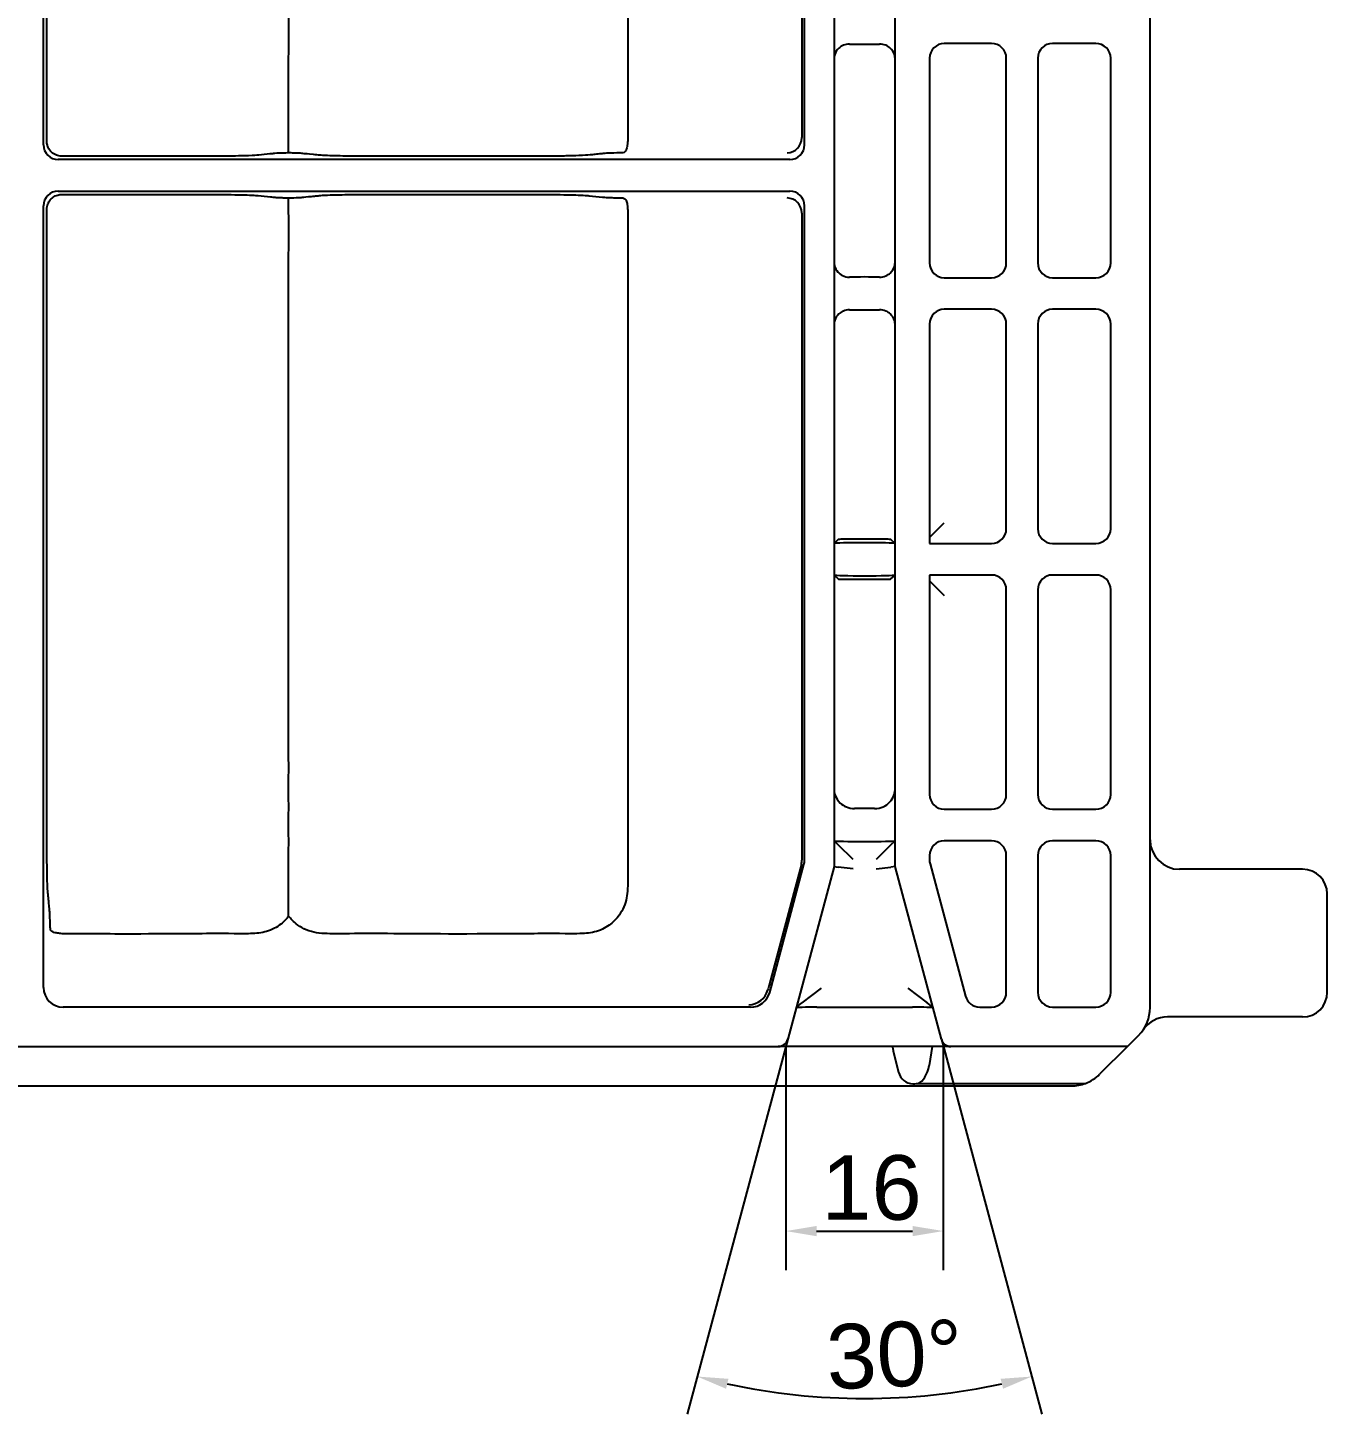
# Model space of a CAD drawing. Header units: millimetres. Extents: x 0 to 1486, y 0 to 1051.
# Drawn here: x 992.1 to 1124.1, y 685 to 825.9 of the extents above; entities that cross this region are included whole.
import ezdxf

# ---------------------------------------------------------------- set-up
doc = ezdxf.new("R2010")
doc.units = ezdxf.units.MM
doc.header["$LTSCALE"] = 1.25
doc.layers.add('Bemaßungen(DIN)', color=7, linetype='Continuous', lineweight=5, true_color=0x262659)
doc.layers.add('Sichtbare Kanten(DIN)', color=7, linetype='Continuous', lineweight=25, true_color=0x262659)
doc.styles.add('Aktuell-DINGroßer Text', font='arial.ttf')
doc.dimstyles.new('STANDARD-DIN', dxfattribs={"dimscale": 1.25, "dimtxt": 5.25, "dimasz": 2.5, "dimexe": 3.175, "dimexo": 0, "dimgap": 0.8, "dimtad": 1, "dimrnd": 1e-08, "dimtxsty": 'Aktuell-DINGroßer Text', "dimcen": 0.09, "dimdle": 10, "dimclrd": 256, "dimclre": 256, "dimclrt": 256, "dimazin": 2, "dimtfac": 0.666667, "dimtmove": 0, "dimatfit": 3, "dimfxl": 1, "dimtolj": 1, "dimlwd": 25, "dimlwe": 25, "dimarcsym": 0})

# ---------------------------------------------------------------- blocks, each defined once
blk = doc.blocks.new('*D34')
at = {"layer": 'Bemaßungen(DIN)', "color": 250, "linetype": 'Continuous', "lineweight": 25, "true_color": 0x3f3f3f, "transparency": 16777216}
for p, q in [((1074.04, 740.65), (1059.13, 685)), ((1084.94, 723.11), (1095.15, 685))]:
    blk.add_line(p, q, dxfattribs=at)
blk.add_arc((1077.14, 752.22), 65.62, 257.7286, 282.2714, dxfattribs=at)
at = {"layer": 'Bemaßungen(DIN)', "color": 250, "linetype": 'Continuous', "true_color": 0x3f3f3f, "transparency": 16777216}
for points in [[(1063.07, 687.59), (1063.31, 688.6), (1060.15, 688.83)], [(1090.96, 688.6), (1091.21, 687.59), (1094.12, 688.83)]]:
    blk.add_solid(points, dxfattribs=at)
at = {"layer": 'Defpoints', "color": 0, "linetype": 'Continuous', "transparency": 16777216}
for p in [(1077.14, 752.22), (1074.04, 740.65), (1084.94, 723.11), (1071.42, 686.85)]:
    blk.add_point(p, dxfattribs=at)
at = {"layer": 'Bemaßungen(DIN)', "color": 179, "linetype": 'Continuous', "lineweight": 25, "true_color": 0x262659, "transparency": 16777216, "insert": (1073.12, 694.08), "char_height": 6.562, "attachment_point": 1, "rotation": 2.3864, "style": 'Aktuell-DINGroßer Text'}
blk.add_mtext('\\A1;30°', dxfattribs=at)
blk = doc.blocks.new('*D54')
at = {"layer": 'Bemaßungen(DIN)', "color": 250, "linetype": 'Continuous', "lineweight": 25, "true_color": 0x3f3f3f, "transparency": 16777216}
for p, q in [((1069.14, 722.36), (1069.14, 699.65)), ((1085.14, 722.36), (1085.14, 699.65)), ((1072.26, 703.61), (1082.01, 703.61))]:
    blk.add_line(p, q, dxfattribs=at)
at = {"layer": 'Bemaßungen(DIN)', "color": 250, "linetype": 'Continuous', "true_color": 0x3f3f3f, "transparency": 16777216}
for points in [[(1072.26, 704.13), (1072.26, 703.09), (1069.14, 703.61)], [(1082.01, 704.13), (1082.01, 703.09), (1085.14, 703.61)]]:
    blk.add_solid(points, dxfattribs=at)
at = {"layer": 'Defpoints', "color": 0, "linetype": 'Continuous', "transparency": 16777216}
for p in [(1069.14, 722.36), (1085.14, 722.36), (1085.14, 703.61)]:
    blk.add_point(p, dxfattribs=at)
at = {"layer": 'Bemaßungen(DIN)', "color": 179, "linetype": 'Continuous', "lineweight": 25, "true_color": 0x262659, "transparency": 16777216, "insert": (1072.75, 711.32), "char_height": 6.562, "attachment_point": 1, "style": 'Aktuell-DINGroßer Text'}
blk.add_mtext('\\A1;16', dxfattribs=at)

msp = doc.modelspace()

# ---------------------------------------------------------------- linework, layer by layer
at = {"layer": 'Bemaßungen(DIN)'}
for p, q in [((1069.337, 723.105), (1068.111, 718.531)), ((1084.94, 723.105), (1086.165, 718.531)), ((1071.477, 722.364), (1065.169, 722.364)), ((1082.8, 722.364), (1089.107, 722.364))]:
    msp.add_line(p, q, dxfattribs=at)
at = {"layer": 'Sichtbare Kanten(DIN)'}
for p, q in [((1074.038, 979.077), (1074.038, 740.651)), ((1080.238, 740.651), (1080.238, 979.077)), ((993.738, 813.964), (993.738, 856.765)), ((1071.038, 813.964), (1071.038, 856.764)), ((1070.776, 856.031), (1070.776, 814.697)), ((1106.138, 726.321), (1106.138, 848.465)), ((1090.039, 824.264), (1085.238, 824.264)), ((1100.638, 824.264), (1096.238, 824.264)), ((1074.042, 822.761), (1074.042, 801.968)), ((1080.234, 801.968), (1080.234, 822.761)), ((1083.738, 822.764), (1083.738, 801.965)), ((1091.538, 801.964), (1091.538, 822.765)), ((1094.738, 822.765), (1094.738, 801.964)), ((1102.138, 801.965), (1102.138, 822.764)), ((1069.538, 812.464), (995.238, 812.464)), ((995.238, 809.264), (1069.538, 809.264)), ((993.738, 728.364), (993.738, 807.765)), ((1071.038, 741.244), (1071.038, 807.764)), ((1070.776, 807.031), (1070.776, 741.278)), ((1085.238, 800.464), (1090.039, 800.464)), ((1096.238, 800.464), (1100.638, 800.464)), ((1090.039, 797.264), (1085.238, 797.264)), ((1100.638, 797.264), (1096.238, 797.264)), ((1074.042, 795.761), (1074.042, 773.468)), ((1080.234, 773.468), (1080.234, 795.761)), ((1083.738, 795.764), (1083.738, 773.464)), ((1091.538, 774.964), (1091.538, 795.765)), ((1094.738, 795.765), (1094.738, 774.964)), ((1102.138, 774.965), (1102.138, 795.764)), ((1083.739, 774.064), (1085.238, 775.563)), ((1074.471, 773.868), (1074.042, 773.468)), ((1078.306, 773.904), (1075.971, 773.904)), ((1080.234, 773.468), (1079.805, 773.868)), ((1083.738, 773.464), (1090.039, 773.464)), ((1096.238, 773.464), (1100.638, 773.464)), ((1074.042, 770.26), (1074.471, 769.86)), ((1074.042, 770.26), (1074.042, 748.467)), ((1075.971, 769.824), (1078.306, 769.824)), ((1079.805, 769.86), (1080.234, 770.26)), ((1080.234, 748.467), (1080.234, 770.26)), ((1083.738, 770.264), (1083.738, 747.965)), ((1090.039, 770.264), (1083.738, 770.264)), ((1083.739, 769.664), (1085.238, 768.165)), ((1100.638, 770.264), (1096.238, 770.264)), ((1091.538, 747.964), (1091.538, 768.765)), ((1094.738, 768.765), (1094.738, 747.964)), ((1102.138, 747.965), (1102.138, 768.764)), ((1085.238, 746.464), (1090.039, 746.464)), ((1096.238, 746.464), (1100.638, 746.464)), ((1074.038, 743.264), (1074.042, 743.26)), ((1074.042, 743.26), (1074.471, 742.86)), ((1075.971, 741.36), (1074.471, 742.86)), ((1074.471, 742.86), (1074.471, 742.86)), ((1079.805, 742.86), (1078.306, 741.36)), ((1079.805, 742.86), (1080.234, 743.26)), ((1079.805, 742.86), (1079.805, 742.86)), ((1080.234, 743.26), (1080.238, 743.264)), ((1090.039, 743.264), (1085.238, 743.264)), ((1100.638, 743.264), (1096.238, 743.264)), ((1083.738, 741.764), (1083.738, 741.309)), ((1091.538, 727.864), (1091.538, 741.765)), ((1094.738, 741.765), (1094.738, 727.864)), ((1102.138, 727.864), (1102.138, 741.764)), ((1070.725, 740.89), (1067.435, 728.609)), ((1067.501, 727.846), (1070.987, 740.855)), ((1074.038, 740.651), (1069.337, 723.105)), ((1074.038, 740.651), (1074.471, 740.594)), ((1075.971, 740.397), (1074.471, 740.594)), ((1078.306, 740.397), (1079.805, 740.594)), ((1080.238, 740.651), (1079.805, 740.594)), ((1084.94, 723.105), (1080.238, 740.651)), ((1083.789, 740.921), (1087.392, 727.476)), ((1121.638, 740.364), (1109.138, 740.364)), ((1124.138, 727.864), (1124.138, 737.864)), ((1072.729, 728.297), (1070.774, 726.797)), ((1081.548, 728.297), (1083.502, 726.797)), ((1065.57, 726.364), (995.738, 726.364)), ((1070.21, 726.364), (1070.774, 726.797)), ((1072.277, 726.351), (1081.999, 726.351)), ((1084.066, 726.364), (1083.502, 726.797)), ((1088.841, 726.364), (1090.038, 726.364)), ((1096.239, 726.364), (1100.638, 726.364)), ((1121.638, 725.364), (1107.913, 725.364)), ((1104.967, 723.493), (1103.838, 722.364)), ((221.906, 722.364), (1068.371, 722.364)), ((1071.477, 722.364), (1068.371, 722.364)), ((1082.8, 722.364), (1071.477, 722.364)), ((1080.123, 721.614), (1080.59, 719.76)), ((1085.906, 722.364), (1082.8, 722.364)), ((1083.998, 722.364), (1083.686, 720.416)), ((1103.838, 722.364), (1085.906, 722.364)), ((1103.838, 722.364), (1101.01, 719.536)), ((1082.039, 718.577), (1082.237, 718.577)), ((1082.559, 718.614), (1099.573, 718.614)), ((192.095, 718.364), (1098.181, 718.364))]:
    msp.add_line(p, q, dxfattribs=at)
for centre, radius, start, end in [((1109.138, 743.364), 3, 180, 270), ((1085.238, 741.309), 1.5, 180, 195), ((1121.638, 737.864), 2.5, 0, 90), ((1088.841, 727.864), 1.5, 195, 270), ((1100.638, 727.864), 1.5, 270, 0), ((1121.638, 727.864), 2.5, 270, 0), ((1102.138, 726.321), 4, 315, 0), ((1107.913, 722.364), 3, 90, 145.57931), ((1068.371, 723.364), 1, 270, 345), ((1085.906, 723.364), 1, 195, 270), ((1098.181, 722.364), 4, 270, 290.36413), ((1098.181, 722.364), 4, 290.36413, 315)]:
    msp.add_arc(centre, radius, start, end, dxfattribs=at)
for centre, major_axis, ratio, start_param, end_param in [((1077.138, 824.264), (-3.1, 0), 0.0244395, 1.0546897, 2.0869029), ((1085.238, 822.764), (0, 1.5), 0.9997015, 0, 1.5707963), ((1090.038, 822.764), (1.061, 1.061), 0.9994032, 5.4980856, 7.068285), ((1096.239, 822.764), (-1.061, 1.061), 0.9994032, 5.4980856, 7.068285), ((1100.638, 822.764), (0, 1.5), 0.9997015, 4.712389, 6.2831853), ((1069.289, 814.661), (-0.871, -1.237), 0.9743858, 0.6261843, 2.172546), ((1069.276, 814.698), (0.505, -1.413), 0.9996634, 1.2034994, 1.2277208), ((995.239, 813.965), (-1.061, -1.061), 0.9994032, 5.4980856, 7.068285), ((1069.538, 813.965), (0.505, -1.413), 0.9996634, 5.940323, 7.5109061), ((995.239, 807.764), (-1.061, 1.061), 0.9994032, 5.4980856, 7.068285), ((1069.538, 807.764), (0.505, 1.413), 0.9996634, 5.0554645, 6.6260477), ((1069.289, 807.067), (-0.871, 1.237), 0.9743858, 4.1106393, 5.657001), ((1069.276, 807.03), (0.505, 1.413), 0.9996634, 5.0554645, 5.0796859), ((1085.238, 801.965), (0, -1.5), 0.9997015, 4.712389, 6.2831853), ((1090.038, 801.965), (1.061, -1.061), 0.9994032, 5.4980856, 7.068285), ((1096.239, 801.965), (-1.061, -1.061), 0.9994032, 5.4980856, 7.068285), ((1100.638, 801.965), (0, -1.5), 0.9997015, 0, 1.5707963), ((1077.138, 800.464), (3.1, 0), 0.0244395, 1.0546897, 2.0869029), ((1077.138, 797.264), (-3.1, 0), 0.0244395, 1.0546897, 2.0869029), ((1085.238, 795.764), (0, 1.5), 0.9997015, 0, 1.5707963), ((1090.038, 795.764), (1.061, 1.061), 0.9994032, 5.4980856, 7.068285), ((1096.239, 795.764), (-1.061, 1.061), 0.9994032, 5.4980856, 7.068285), ((1100.638, 795.764), (0, 1.5), 0.9997015, 4.712389, 6.2831853), ((1090.038, 774.965), (1.061, -1.061), 0.9994032, 5.4980856, 7.068285), ((1096.239, 774.965), (-1.061, -1.061), 0.9994032, 5.4980856, 7.068285), ((1100.638, 774.965), (0, -1.5), 0.9997015, 0, 1.5707963), ((1077.138, 773.464), (3.1, 0), 0.0244395, 0.0523599, 3.0892328), ((1075.971, 773.867), (-1.5, 0), 0.0244395, 4.712389, 6.2570054), ((1078.306, 773.867), (-1.5, 0), 0.0244395, 3.1677726, 4.712389), ((1085.238, 774.063), (-1.5, 0), 0.0244395, 6.2587507, 6.2831853), ((1077.138, 770.264), (-3.1, 0), 0.0244395, 0.0523599, 3.0892328), ((1075.971, 769.861), (1.5, 0), 0.0244395, 3.1677726, 4.712389), ((1078.306, 769.861), (1.5, 0), 0.0244395, 4.712389, 6.2570054), ((1085.238, 769.665), (1.5, 0), 0.0244395, 3.1415927, 3.1660273), ((1090.038, 768.764), (1.061, 1.061), 0.9994032, 5.4980856, 7.068285), ((1096.239, 768.764), (-1.061, 1.061), 0.9994032, 5.4980856, 7.068285), ((1100.638, 768.764), (0, 1.5), 0.9997015, 4.712389, 6.2831853), ((1085.238, 747.965), (0, -1.5), 0.9997015, 4.712389, 6.2831853), ((1090.038, 747.965), (1.061, -1.061), 0.9994032, 5.4980856, 7.068285), ((1096.239, 747.965), (-1.061, -1.061), 0.9994032, 5.4980856, 7.068285), ((1100.638, 747.965), (0, -1.5), 0.9997015, 0, 1.5707963), ((1077.138, 746.464), (3.1, 0), 0.0244395, 1.2341599, 1.9074327), ((1077.138, 743.264), (-3.1, 0), 0.0244395, 0.0523599, 3.0892328), ((1085.238, 741.764), (0, 1.5), 0.9997015, 0, 1.5707963), ((1090.038, 741.764), (1.061, 1.061), 0.9994032, 5.4980856, 7.068285), ((1096.239, 741.764), (-1.061, 1.061), 0.9994032, 5.4980856, 7.068285), ((1100.638, 741.764), (0, 1.5), 0.9997015, 4.712389, 6.2831853), ((1069.276, 741.278), (1.487, -0.196), 0.9999613, 6.1522906, 6.41408), ((1069.538, 741.244), (1.487, -0.196), 0.9999613, 6.1522906, 6.41408), ((995.739, 728.364), (-1.884, -0.673), 0.9996634, 5.940323, 7.5109061), ((1067.453, 728.609), (-0.536, -2), 0.0084295, 4.7146478, 4.967779), ((1065.382, 728.609), (0.886, 1.798), 0.9890605, 3.6041195, 4.913058), ((1065.569, 728.364), (1.218, -1.587), 0.9999395, 5.6287161, 6.9376546), ((1090.038, 727.864), (1.5, 0), 0.9997015, 4.712389, 6.2831853), ((1096.239, 727.864), (-1.5, 0), 0.9997015, 0, 1.5707963), ((1072.263, 726.299), (-2.071, 0), 0.0252925, 4.7056073, 6.2764037), ((1082.013, 726.299), (2.071, 0), 0.0252925, 0.0067816, 1.577578), ((1080.192, 721.614), (-0.19, 0.75), 0.0861395, 6.2613272, 7.8321235), ((1082.237, 721.065), (0, -2.51), 0.5976725, 0.2162083, 1.3089969), ((1082.039, 720.173), (0, -1.596), 0.9396926, 4.9741884, 6.2831853), ((1082.237, 720.173), (0, -1.596), 0.9396926, 0, 0.2162083)]:
    msp.add_ellipse(centre, major_axis=major_axis, ratio=ratio, start_param=start_param, end_param=end_param, dxfattribs=at)
for points, knots in [([(994.084, 814.31), (994.083, 815.449), (994.085, 815.82), (994.084, 820.181), (994.084, 820.374), (994.085, 824.792), (994.085, 826.296), (994.086, 833.335), (994.084, 834.375), (994.084, 838.451), (994.084, 839.256), (994.084, 844.094), (994.084, 844.571), (994.085, 845.935), (994.088, 846.608), (994.101, 847.82), (994.109, 848.316), (994.127, 849.025), (994.137, 849.325), (994.165, 849.844), (994.182, 850.066), (994.227, 850.52), (994.251, 850.728), (994.301, 851.257), (994.313, 851.408), (994.363, 851.909), (994.378, 851.914), (994.408, 852.785), (994.419, 853.364), (994.436, 853.736)], [0.0989446, 0.0989446, 0.0989446, 0.0989446, 0.5652534, 0.5652534, 1.5043413, 1.5043413, 1.989152, 1.989152, 3.7729526, 3.7729526, 4.1241718, 4.1241718, 4.7687495, 4.7687495, 5.8213103, 5.8213103, 6.6376424, 6.6376424, 7.2589711, 7.2589711, 7.808076, 7.808076, 8.2312609, 8.2312609, 8.5335262, 8.5335262, 9.1727403, 9.1727403, 9.6123979, 9.6123979, 9.6123979, 9.6123979]), ([(1018.634, 852.419), (1018.972, 852.86), (1019.361, 853.196), (1020.275, 853.8), (1020.795, 853.973), (1021.802, 854.193), (1022.361, 854.205), (1024.091, 854.212), (1027.034, 854.196), (1030.195, 854.206), (1031.445, 854.224), (1038.542, 854.236), (1042.393, 854.195), (1048.361, 854.211), (1048.928, 854.186), (1050.195, 853.943), (1050.702, 853.669), (1051.514, 853.141), (1051.938, 852.707), (1052.642, 851.701), (1052.839, 851.144), (1053.081, 850.027), (1053.09, 849.396), (1053.073, 845.379), (1053.079, 842.14), (1053.088, 834.643), (1053.09, 832.813), (1053.084, 824.624), (1053.088, 820.532), (1053.087, 814.661)], [2.811306, 2.811306, 2.811306, 2.811306, 3.7203889, 3.7203889, 5.0632037, 5.0632037, 6.8925622, 6.8925622, 10.1275153, 10.1275153, 12.3631561, 12.3631561, 15.0168072, 15.0168072, 16.4741547, 16.4741547, 18.5980348, 18.5980348, 22.1846191, 22.1846191, 26.7430729, 26.7430729, 32.6392546, 32.6392546, 57.1941271, 57.1941271, 89.4799413, 89.4799413, 92.6183851, 92.6183851, 92.6183851, 92.6183851]), ([(1018.639, 813.144), (1018.638, 813.948), (1018.637, 814.714), (1018.633, 817.817), (1018.632, 818.62), (1018.638, 822.735), (1018.65, 824.317), (1018.642, 828.157), (1018.625, 829.024), (1018.646, 833.391), (1018.622, 835.076), (1018.642, 837.793), (1018.647, 838.237), (1018.636, 840.13), (1018.641, 841.278), (1018.642, 843.612), (1018.638, 844.799), (1018.639, 846.221), (1018.639, 846.533), (1018.646, 848.11), (1018.636, 848.893), (1018.633, 849.913), (1018.634, 850.2), (1018.637, 850.712), (1018.639, 850.931), (1018.64, 851.377), (1018.639, 851.59), (1018.634, 851.979), (1018.633, 852.136), (1018.634, 852.323), (1018.634, 852.371), (1018.634, 852.419)], [14.7755369, 14.7755369, 14.7755369, 14.7755369, 15.0528773, 15.0528773, 15.9455018, 15.9455018, 17.3571567, 17.3571567, 18.8396019, 18.8396019, 20.8755747, 20.8755747, 21.4669436, 21.4669436, 22.3772741, 22.3772741, 23.318572, 23.318572, 23.5055758, 23.5055758, 24.3299506, 24.3299506, 24.6732875, 24.6732875, 24.9477329, 24.9477329, 25.2743774, 25.2743774, 25.6307759, 25.6307759, 25.7427315, 25.7427315, 25.7427315, 25.7427315]), ([(1075.608, 824.198), (1075.389, 824.201), (1075.174, 824.157), (1074.801, 824.004), (1074.643, 823.896), (1074.328, 823.607), (1074.176, 823.358), (1074.085, 823.071), (1074.069, 823.001), (1074.054, 822.908), (1074.05, 822.879), (1074.046, 822.839), (1074.045, 822.826), (1074.044, 822.806), (1074.043, 822.8), (1074.043, 822.788), (1074.043, 822.784), (1074.043, 822.774), (1074.042, 822.768), (1074.042, 822.761)], [0.23429161, 0.23429161, 0.23429161, 0.23429161, 0.30989711, 0.30989711, 0.3856146, 0.3856146, 0.50613175, 0.50613175, 0.54214963, 0.54214963, 0.56015857, 0.56015857, 0.56916304, 0.56916304, 0.57366528, 0.57366528, 0.57591639, 0.57591639, 0.57816751, 0.57816751, 0.57816751, 0.57816751]), ([(1080.234, 822.761), (1080.234, 822.768), (1080.234, 822.774), (1080.234, 822.784), (1080.233, 822.788), (1080.233, 822.8), (1080.233, 822.806), (1080.231, 822.826), (1080.23, 822.839), (1080.226, 822.879), (1080.223, 822.908), (1080.208, 823), (1080.191, 823.071), (1080.101, 823.357), (1079.949, 823.607), (1079.634, 823.896), (1079.476, 824.004), (1079.103, 824.157), (1078.887, 824.201), (1078.668, 824.198)], [0.58064261, 0.58064261, 0.58064261, 0.58064261, 0.58289005, 0.58289005, 0.58513748, 0.58513748, 0.58963236, 0.58963236, 0.59862211, 0.59862211, 0.6166016, 0.6166016, 0.65256059, 0.65256059, 0.7731691, 0.7731691, 0.8488866, 0.8488866, 0.9244921, 0.9244921, 0.9244921, 0.9244921]), ([(995.587, 812.813), (995.402, 812.813), (995.219, 812.848), (994.862, 812.985), (994.694, 813.091), (994.408, 813.363), (994.293, 813.526), (994.168, 813.808), (994.134, 813.914), (994.097, 814.103), (994.088, 814.185), (994.085, 814.281), (994.084, 814.296), (994.084, 814.31)], [0.40013537, 0.40013537, 0.40013537, 0.40013537, 0.45569432, 0.45569432, 0.51482023, 0.51482023, 0.57432156, 0.57432156, 0.60758557, 0.60758557, 0.63228654, 0.63228654, 0.63659625, 0.63659625, 0.63659625, 0.63659625]), ([(1053.087, 814.661), (1053.087, 814.569), (1053.085, 814.476), (1053.076, 814.265), (1053.068, 814.148), (1053.037, 813.859), (1053.009, 813.701), (1052.933, 813.449), (1052.887, 813.355), (1052.763, 813.207), (1052.683, 813.166), (1052.591, 813.162)], [0, 0, 0, 0, 0.02774011, 0.02774011, 0.06456973, 0.06456973, 0.12340717, 0.12340717, 0.17688313, 0.17688313, 0.23993181, 0.23993181, 0.23993181, 0.23993181]), ([(1018.639, 813.144), (1018.421, 813.138), (1018.21, 813.134), (1017.836, 813.124), (1017.61, 813.117), (1017.267, 813.095), (1017.212, 813.085), (1017.006, 813.063), (1016.948, 813.06), (1016.363, 813), (1015.98, 812.964), (1015.374, 812.906), (1015.121, 812.885), (1014.14, 812.849), (1013.644, 812.839), (1012.828, 812.826), (1012.294, 812.82), (1011.103, 812.814), (1010.615, 812.814), (1009.331, 812.814), (1009.22, 812.814), (1008.229, 812.814), (1007.524, 812.814), (1005.792, 812.814), (1004.75, 812.813), (1002.931, 812.813), (1002.169, 812.813), (999.503, 812.813), (997.545, 812.813), (995.587, 812.813)], [0.04163823, 0.04163823, 0.04163823, 0.04163823, 0.16410547, 0.16410547, 0.25166861, 0.25166861, 0.3293103, 0.3293103, 0.39607474, 0.39607474, 0.50144333, 0.50144333, 0.56377281, 0.56377281, 0.61373777, 0.61373777, 0.66372596, 0.66372596, 0.69751491, 0.69751491, 0.70751704, 0.70751704, 0.71650085, 0.71650085, 0.73005994, 0.73005994, 0.74019147, 0.74019147, 0.76822442, 0.76822442, 0.76822442, 0.76822442]), ([(1052.591, 813.162), (1052.174, 813.141), (1051.783, 813.137), (1051.264, 813.122), (1051.076, 813.115), (1050.763, 813.095), (1050.713, 813.085), (1050.524, 813.065), (1050.444, 813.058), (1050.152, 813.031), (1049.963, 813.011), (1049.594, 812.975), (1049.431, 812.96), (1048.939, 812.913), (1048.709, 812.889), (1047.704, 812.851), (1047.223, 812.841), (1046.347, 812.826), (1045.817, 812.82), (1044.666, 812.814), (1044.17, 812.814), (1042.59, 812.814), (1041.01, 812.814), (1037.593, 812.813), (1035.089, 812.813), (1031.43, 812.814), (1030.856, 812.813), (1029.32, 812.813), (1029.109, 812.813), (1026.428, 812.814), (1026.154, 812.814), (1025.158, 812.819), (1024.562, 812.823), (1023.269, 812.846), (1022.878, 812.858), (1022.204, 812.884), (1021.985, 812.9), (1021.67, 812.928), (1021.381, 812.957), (1020.534, 813.039), (1020.354, 813.055), (1020.028, 813.088), (1019.914, 813.103), (1019.551, 813.122), (1019.391, 813.126), (1018.972, 813.136), (1018.809, 813.139), (1018.639, 813.144)], [0.0610106, 0.0610106, 0.0610106, 0.0610106, 0.4198971, 0.4198971, 0.5340398, 0.5340398, 0.6487325, 0.6487325, 0.7131476, 0.7131476, 0.8948532, 0.8948532, 1.0401275, 1.0401275, 1.3235158, 1.3235158, 1.5272934, 1.5272934, 1.7492374, 1.7492374, 1.9203611, 1.9203611, 2.0384595, 2.0384595, 2.3620523, 2.3620523, 2.5113396, 2.5113396, 2.535103, 2.535103, 2.8133509, 2.8133509, 2.9588382, 2.9588382, 3.090297, 3.090297, 3.2790985, 3.2790985, 3.459959, 3.459959, 3.9975387, 3.9975387, 4.6771821, 4.6771821, 5.1055391, 5.1055391, 5.4190795, 5.4190795, 5.4190795, 5.4190795]), ([(994.085, 807.418), (994.085, 807.468), (994.087, 807.517), (994.101, 807.663), (994.12, 807.758), (994.193, 808.001), (994.261, 808.144), (994.448, 808.414), (994.568, 808.536), (994.852, 808.741), (995.015, 808.819), (995.318, 808.901), (995.45, 808.919), (995.583, 808.919)], [0.30877089, 0.30877089, 0.30877089, 0.30877089, 0.32368038, 0.32368038, 0.35271192, 0.35271192, 0.40003624, 0.40003624, 0.45116705, 0.45116705, 0.50510356, 0.50510356, 0.54512013, 0.54512013, 0.54512013, 0.54512013]), ([(995.583, 808.919), (995.918, 808.919), (996.253, 808.919), (999.56, 808.919), (1001.047, 808.916), (1006.073, 808.92), (1008.129, 808.919), (1010.841, 808.919), (1011.599, 808.918), (1012.98, 808.906), (1013.45, 808.897), (1014.261, 808.881), (1014.623, 808.869), (1015.219, 808.84), (1015.392, 808.824), (1015.959, 808.767), (1016.376, 808.727), (1016.95, 808.672), (1017.106, 808.656), (1017.418, 808.625), (1017.538, 808.615), (1017.891, 808.602), (1018.053, 808.599), (1018.364, 808.591), (1018.501, 808.588), (1018.642, 808.584)], [0.0845135, 0.0845135, 0.0845135, 0.0845135, 0.1850335, 0.1850335, 1.0766631, 1.0766631, 1.6932886, 1.6932886, 1.890358, 1.890358, 2.0477055, 2.0477055, 2.2773526, 2.2773526, 2.5285745, 2.5285745, 3.1320829, 3.1320829, 3.3594646, 3.3594646, 3.6072296, 3.6072296, 3.7456902, 3.7456902, 3.8706851, 3.8706851, 3.8706851, 3.8706851]), ([(1018.642, 735.605), (1018.639, 735.826), (1018.636, 736.012), (1018.635, 736.41), (1018.637, 736.619), (1018.639, 737.011), (1018.64, 737.209), (1018.639, 737.673), (1018.638, 737.94), (1018.634, 738.865), (1018.641, 739.624), (1018.642, 741.009), (1018.636, 741.367), (1018.638, 742.359), (1018.643, 742.695), (1018.645, 743.715), (1018.635, 744.126), (1018.631, 745.32), (1018.641, 745.735), (1018.646, 747.06), (1018.638, 747.539), (1018.63, 749.064), (1018.644, 749.59), (1018.644, 751.407), (1018.634, 752.003), (1018.635, 754.955), (1018.635, 756.981), (1018.634, 760.21), (1018.643, 763.588), (1018.636, 769.753), (1018.638, 771.729), (1018.642, 785.553), (1018.641, 790.508), (1018.642, 800.834), (1018.643, 805.067), (1018.642, 808.584)], [0.558332, 0.558332, 0.558332, 0.558332, 0.8173257, 0.8173257, 1.0884666, 1.0884666, 1.3283956, 1.3283956, 1.6283241, 1.6283241, 2.3433881, 2.3433881, 2.8708559, 2.8708559, 3.2345515, 3.2345515, 3.7544708, 3.7544708, 4.3330223, 4.3330223, 4.9940506, 4.9940506, 6.1753114, 6.1753114, 7.1803545, 7.1803545, 9.3747774, 9.3747774, 10.6794359, 10.6794359, 12.3506053, 12.3506053, 13.2844129, 13.2844129, 14.2963651, 14.2963651, 14.2963651, 14.2963651]), ([(1018.642, 808.584), (1019.017, 808.595), (1019.364, 808.601), (1019.696, 808.613), (1019.769, 808.618), (1019.892, 808.628), (1019.925, 808.632), (1020.17, 808.657), (1020.54, 808.692), (1021.158, 808.752), (1021.214, 808.758), (1021.502, 808.786), (1021.621, 808.798), (1021.952, 808.831), (1022.145, 808.849), (1022.912, 808.878), (1023.337, 808.889), (1024.524, 808.909), (1025.142, 808.914), (1026.099, 808.919), (1026.739, 808.919), (1031.355, 808.919), (1032.458, 808.919), (1034.826, 808.917), (1036.066, 808.917), (1038.414, 808.919), (1039.522, 808.919), (1043.527, 808.919), (1043.987, 808.919), (1044.916, 808.917), (1045.56, 808.915), (1046.749, 808.901), (1047.216, 808.893), (1047.877, 808.876), (1048.242, 808.865), (1048.848, 808.831), (1049.005, 808.813), (1049.609, 808.752), (1050.06, 808.709), (1050.878, 808.631), (1050.948, 808.617), (1051.425, 808.602), (1051.601, 808.598), (1051.965, 808.589), (1052.169, 808.584), (1052.46, 808.573), (1052.526, 808.57), (1052.587, 808.567)], [0.014661, 0.014661, 0.014661, 0.014661, 0.2046261, 0.2046261, 0.2884277, 0.2884277, 0.3619653, 0.3619653, 0.4847667, 0.4847667, 0.5415341, 0.5415341, 0.58273, 0.58273, 0.6591063, 0.6591063, 0.7163717, 0.7163717, 0.795875, 0.795875, 0.9543501, 0.9543501, 2.0114336, 2.0114336, 3.1712363, 3.1712363, 4.2089246, 4.2089246, 6.9190059, 6.9190059, 11.7077445, 11.7077445, 15.4654886, 15.4654886, 18.5343404, 18.5343404, 21.4954038, 21.4954038, 28.6417456, 28.6417456, 34.5944413, 34.5944413, 37.033908, 37.033908, 39.712073, 39.712073, 40.5691193, 40.5691193, 40.5691193, 40.5691193]), ([(994.436, 734.308), (994.424, 734.548), (994.417, 734.834), (994.396, 735.58), (994.389, 735.841), (994.363, 736.207), (994.349, 736.284), (994.314, 736.576), (994.3, 736.78), (994.215, 737.67), (994.175, 737.899), (994.127, 738.969), (994.117, 739.353), (994.102, 740.12), (994.096, 740.62), (994.086, 741.743), (994.084, 742.328), (994.084, 743.552), (994.085, 743.842), (994.084, 750.795), (994.085, 751.253), (994.086, 761.454), (994.085, 764.248), (994.084, 766.648), (994.085, 767.137), (994.084, 768.973), (994.084, 769.825), (994.085, 771.819), (994.084, 771.914), (994.083, 774.115), (994.086, 774.462), (994.092, 776.378), (994.087, 777.204), (994.084, 779.488), (994.084, 780.024), (994.085, 781.881), (994.084, 783.037), (994.084, 784.716), (994.084, 784.986), (994.084, 790.187), (994.086, 792.439), (994.085, 798.82), (994.084, 800.698), (994.085, 803.522), (994.084, 804.467), (994.084, 805.914), (994.085, 806.361), (994.085, 807.066), (994.085, 807.252), (994.085, 807.418)], [0.0599457, 0.0599457, 0.0599457, 0.0599457, 0.2471012, 0.2471012, 0.4874426, 0.4874426, 0.6918584, 0.6918584, 1.0542821, 1.0542821, 1.6640278, 1.6640278, 1.9715246, 1.9715246, 2.3557776, 2.3557776, 2.8019491, 2.8019491, 3.1464734, 3.1464734, 4.435874, 4.435874, 5.543577, 5.543577, 6.1590336, 6.1590336, 6.6912243, 6.6912243, 7.4058842, 7.4058842, 8.0671224, 8.0671224, 9.0711948, 9.0711948, 9.5804783, 9.5804783, 10.4178717, 10.4178717, 10.7976756, 10.7976756, 13.2437898, 13.2437898, 14.264596, 14.264596, 14.778041, 14.778041, 15.0504962, 15.0504962, 15.183276, 15.183276, 15.183276, 15.183276]), ([(1052.587, 808.567), (1052.684, 808.562), (1052.768, 808.52), (1052.899, 808.358), (1052.948, 808.249), (1053.02, 807.981), (1053.043, 807.829), (1053.07, 807.558), (1053.077, 807.449), (1053.085, 807.249), (1053.086, 807.158), (1053.086, 807.067)], [0, 0, 0, 0, 0.06499427, 0.06499427, 0.12421306, 0.12421306, 0.17924779, 0.17924779, 0.21321238, 0.21321238, 0.24053421, 0.24053421, 0.24053421, 0.24053421]), ([(1053.086, 807.067), (1053.085, 797.716), (1053.087, 788.364), (1053.085, 771.09), (1053.079, 763.168), (1053.086, 751.943), (1053.084, 748.639), (1053.082, 744.7), (1053.081, 743.838), (1053.089, 739.121), (1053.099, 738.504), (1052.96, 737.315), (1052.807, 736.704), (1052.196, 735.617), (1051.845, 735.216), (1051.116, 734.593), (1050.67, 734.316), (1049.574, 733.932), (1049.053, 733.862), (1047.817, 733.805), (1046.949, 733.83), (1042.494, 733.826), (1041.298, 733.799), (1031.959, 733.779), (1030.077, 733.84), (1024.432, 733.823), (1023.176, 733.811), (1021.815, 733.844), (1021.128, 733.917), (1019.759, 734.496), (1019.294, 734.892), (1018.881, 735.314), (1018.76, 735.452), (1018.642, 735.605)], [0.05, 0.05, 0.05, 0.05, 2.8554443, 2.8554443, 5.232103, 5.232103, 6.2231384, 6.2231384, 6.4137751, 6.4137751, 6.7723848, 6.7723848, 7.1268803, 7.1268803, 7.4138012, 7.4138012, 7.702679, 7.702679, 7.9791705, 7.9791705, 8.3032869, 8.3032869, 8.6344237, 8.6344237, 9.1858358, 9.1858358, 9.3695815, 9.3695815, 9.5855359, 9.5855359, 9.7937754, 9.7937754, 9.879216, 9.879216, 9.879216, 9.879216]), ([(1074.042, 801.968), (1074.042, 801.961), (1074.043, 801.956), (1074.043, 801.948), (1074.043, 801.944), (1074.043, 801.933), (1074.043, 801.927), (1074.044, 801.91), (1074.045, 801.899), (1074.048, 801.864), (1074.051, 801.84), (1074.063, 801.762), (1074.075, 801.703), (1074.144, 801.447), (1074.265, 801.218), (1074.542, 800.911), (1074.708, 800.777), (1075.116, 800.585), (1075.357, 800.527), (1075.608, 800.53)], [0, 0, 0, 0, 0.00185724, 0.00185724, 0.00371448, 0.00371448, 0.00742895, 0.00742895, 0.01485791, 0.01485791, 0.02971581, 0.02971581, 0.05943162, 0.05943162, 0.16824656, 0.16824656, 0.25513709, 0.25513709, 0.34191563, 0.34191563, 0.34191563, 0.34191563]), ([(1078.668, 800.53), (1078.887, 800.527), (1079.103, 800.571), (1079.476, 800.724), (1079.634, 800.832), (1079.948, 801.121), (1080.1, 801.37), (1080.191, 801.657), (1080.208, 801.728), (1080.223, 801.82), (1080.226, 801.849), (1080.23, 801.889), (1080.231, 801.902), (1080.233, 801.922), (1080.233, 801.929), (1080.233, 801.94), (1080.234, 801.945), (1080.234, 801.954), (1080.234, 801.96), (1080.234, 801.968)], [-0.3438759, -0.3438759, -0.3438759, -0.3438759, -0.2682704, -0.2682704, -0.19255291, -0.19255291, -0.07203577, -0.07203577, -0.03601788, -0.03601788, -0.01800894, -0.01800894, -0.00900447, -0.00900447, -0.00450224, -0.00450224, -0.00225112, -0.00225112, 0, 0, 0, 0]), ([(1075.608, 797.198), (1075.389, 797.201), (1075.174, 797.157), (1074.801, 797.004), (1074.643, 796.896), (1074.328, 796.607), (1074.176, 796.358), (1074.085, 796.071), (1074.069, 796.001), (1074.054, 795.908), (1074.05, 795.879), (1074.046, 795.839), (1074.045, 795.826), (1074.044, 795.806), (1074.043, 795.8), (1074.043, 795.788), (1074.043, 795.784), (1074.043, 795.774), (1074.042, 795.768), (1074.042, 795.761)], [0.23429161, 0.23429161, 0.23429161, 0.23429161, 0.30989711, 0.30989711, 0.3856146, 0.3856146, 0.50613175, 0.50613175, 0.54214963, 0.54214963, 0.56015857, 0.56015857, 0.56916304, 0.56916304, 0.57366528, 0.57366528, 0.57591639, 0.57591639, 0.57816751, 0.57816751, 0.57816751, 0.57816751]), ([(1080.234, 795.761), (1080.234, 795.768), (1080.234, 795.774), (1080.234, 795.784), (1080.233, 795.788), (1080.233, 795.8), (1080.233, 795.806), (1080.231, 795.826), (1080.23, 795.839), (1080.226, 795.879), (1080.223, 795.908), (1080.208, 796), (1080.191, 796.071), (1080.101, 796.357), (1079.949, 796.607), (1079.634, 796.896), (1079.476, 797.004), (1079.103, 797.157), (1078.887, 797.201), (1078.668, 797.198)], [0.58064261, 0.58064261, 0.58064261, 0.58064261, 0.58289005, 0.58289005, 0.58513748, 0.58513748, 0.58963236, 0.58963236, 0.59862211, 0.59862211, 0.6166016, 0.6166016, 0.65256059, 0.65256059, 0.7731691, 0.7731691, 0.8488866, 0.8488866, 0.9244921, 0.9244921, 0.9244921, 0.9244921]), ([(1074.042, 748.467), (1074.042, 748.458), (1074.043, 748.451), (1074.043, 748.438), (1074.043, 748.432), (1074.044, 748.416), (1074.044, 748.407), (1074.046, 748.379), (1074.047, 748.362), (1074.053, 748.305), (1074.058, 748.265), (1074.079, 748.136), (1074.101, 748.039), (1074.223, 747.659), (1074.421, 747.331), (1074.835, 746.944), (1075.046, 746.799), (1075.541, 746.593), (1075.826, 746.533), (1076.114, 746.536)], [0, 0, 0, 0, 0.00281014, 0.00281014, 0.00562028, 0.00562028, 0.01124056, 0.01124056, 0.02248113, 0.02248113, 0.04496226, 0.04496226, 0.08992451, 0.08992451, 0.23356434, 0.23356434, 0.32537345, 0.32537345, 0.41704576, 0.41704576, 0.41704576, 0.41704576]), ([(1078.162, 746.536), (1078.476, 746.533), (1078.781, 746.603), (1079.303, 746.84), (1079.521, 747.005), (1079.892, 747.392), (1080.038, 747.647), (1080.161, 747.984), (1080.189, 748.094), (1080.215, 748.235), (1080.221, 748.28), (1080.228, 748.343), (1080.229, 748.363), (1080.232, 748.394), (1080.232, 748.404), (1080.233, 748.423), (1080.233, 748.429), (1080.234, 748.445), (1080.234, 748.454), (1080.234, 748.467)], [-0.45369226, -0.45369226, -0.45369226, -0.45369226, -0.35406231, -0.35406231, -0.25429556, -0.25429556, -0.12714778, -0.12714778, -0.06357389, -0.06357389, -0.03178694, -0.03178694, -0.01589347, -0.01589347, -0.00794674, -0.00794674, -0.00397337, -0.00397337, 0, 0, 0, 0]), ([(1018.642, 735.605), (1018.437, 735.335), (1018.209, 735.099), (1017.609, 734.589), (1017.164, 734.313), (1016.07, 733.931), (1015.549, 733.861), (1014.441, 733.811), (1013.863, 733.826), (1008.699, 733.83), (1008.004, 733.797), (1002.087, 733.788), (1000.823, 733.79), (998.121, 733.8), (996.97, 733.809), (995.935, 733.816)], [3.757973, 3.757973, 3.757973, 3.757973, 4.4187997, 4.4187997, 5.4511455, 5.4511455, 6.4420762, 6.4420762, 7.3820127, 7.3820127, 8.8387838, 8.8387838, 9.3582271, 9.3582271, 9.9397445, 9.9397445, 9.9397445, 9.9397445]), ([(995.935, 733.816), (995.742, 733.818), (995.552, 733.827), (995.202, 733.862), (995.046, 733.887), (994.82, 733.942), (994.74, 733.969), (994.634, 734.019), (994.6, 734.039), (994.546, 734.079), (994.526, 734.098), (994.491, 734.139), (994.477, 734.16), (994.448, 734.221), (994.438, 734.263), (994.436, 734.308)], [0, 0, 0, 0, 0.05786125, 0.05786125, 0.11358404, 0.11358404, 0.15192043, 0.15192043, 0.17411275, 0.17411275, 0.19243189, 0.19243189, 0.20999242, 0.20999242, 0.23967797, 0.23967797, 0.23967797, 0.23967797])]:
    msp.add_open_spline(points, degree=3, knots=knots, dxfattribs=at)

# ---------------------------------------------------------------- dimensions: what is measured, and where the dimension line sits
at = {"layer": 'Bemaßungen(DIN)', "color": 250, "linetype": 'Continuous', "lineweight": 25, "true_color": 0x3f3f3f}
dim = msp.add_angular_dim_3p(base=(1071.419, 686.845), center=(1077.138, 752.221), p1=(1074.038, 740.651), p2=(1084.94, 723.105), dimstyle='STANDARD-DIN', override={"dimgap": 0.8, "dimadec": 2, "dimtol": 0, "dimlim": 0, "dimtp": 0, "dimtm": 0, "dimtdec": 0}, dxfattribs=at)
dim.commit()
dim.dimension.update_dxf_attribs({"geometry": '*D34', "text_midpoint": (1079.871, 686.652), "dimtype": 165})
dim = msp.add_linear_dim(base=(1085.138, 703.614), p1=(1069.138, 722.364), p2=(1085.138, 722.364), angle=180, dimstyle='STANDARD-DIN', override={"dimgap": 0.8, "dimdec": 2, "dimtol": 0, "dimlim": 0, "dimtp": 0, "dimtm": 0, "dimtdec": 2, "dimtofl": 0, "dimatfit": 1}, dxfattribs=at)
dim.commit()
dim.dimension.update_dxf_attribs({"geometry": '*D54', "text_midpoint": (1077.138, 703.614), "dimtype": 160})

doc.saveas('drawing.dxf')
